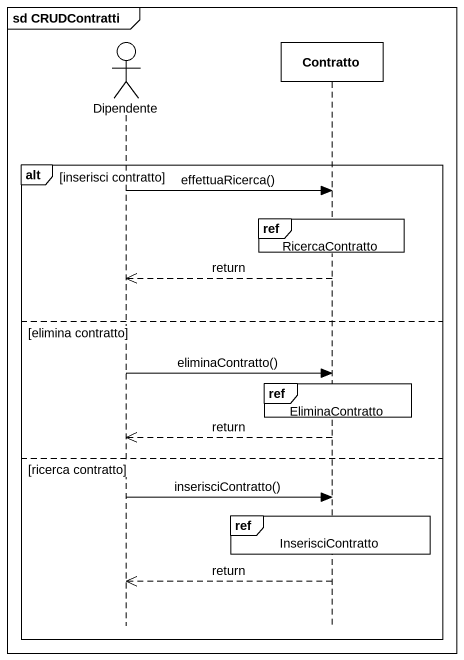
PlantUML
@startuml
mainframe sd CRUDContratti
hide footbox
actor Dipendente
participant Contratto

alt inserisci contratto
  Dipendente -> Contratto : effettuaRicerca()
  ref over Contratto : RicercaContratto
  Contratto -->> Dipendente : return
else elimina contratto
  Dipendente -> Contratto : eliminaContratto()
  ref over Contratto : EliminaContratto
  Contratto -->> Dipendente : return
else ricerca contratto
  Dipendente -> Contratto : inserisciContratto()
  ref over Contratto : InserisciContratto
  Contratto -->> Dipendente : return
end
@enduml
